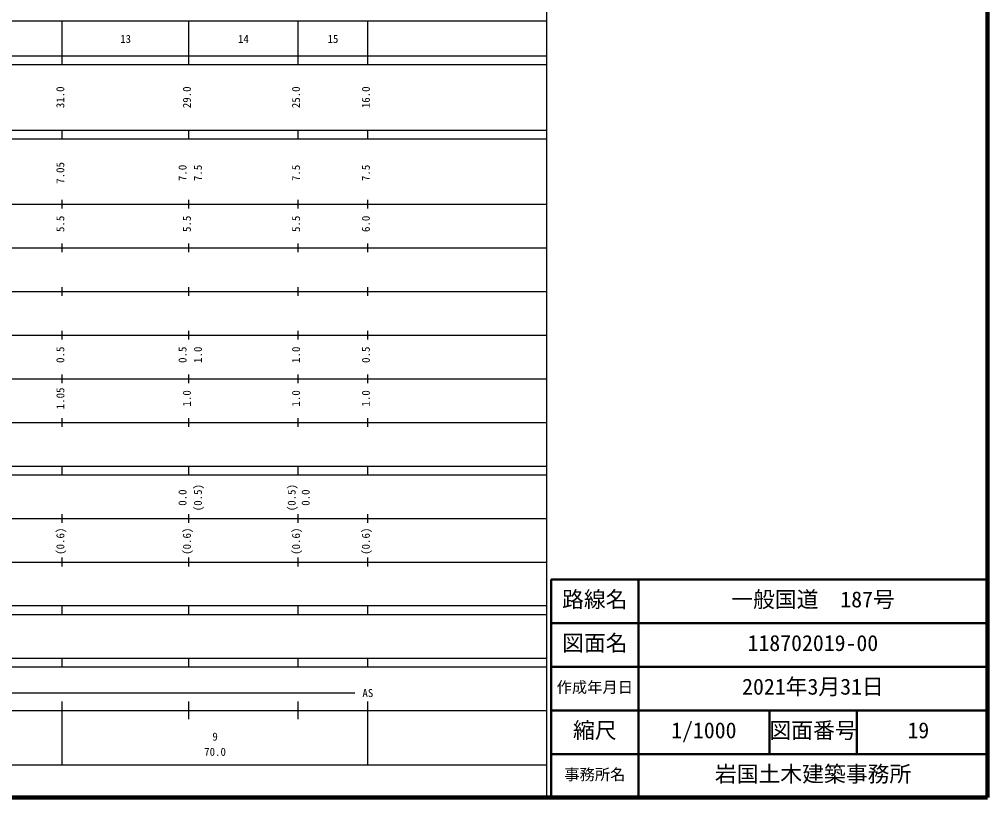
# Model space of a CAD drawing. Units: millimetres on the paper, enlarged 1000 times. Extents: x 40000 to 680000, y 20000 to 380000.
# Drawn here: x 458158 to 680000, y 20000 to 198357 of the extents above; entities that cross this region are included whole.
import ezdxf
from ezdxf.enums import TextEntityAlignment as Align

# ---------------------------------------------------------------- set-up
doc = ezdxf.new("R2010")
doc.units = ezdxf.units.MM
doc.header["$LTSCALE"] = 1000
for name, color, linetype, lineweight in [('M-TTL', 2, 'Continuous', 140), ('M-TTL-BAND', 7, 'Continuous', 25), ('M-TTL-FRAM', 2, 'Continuous', 50), ('M-TTL-LINE', 7, 'Continuous', 50), ('M-TTL-TXT', 7, 'Continuous', 13)]:
    doc.layers.add(name, color=color, linetype=linetype, lineweight=lineweight)
doc.styles.add('ＭＳ ゴシック', font='')
doc.styles.get('ＭＳ ゴシック').set_extended_font_data('MS Gothic')

msp = doc.modelspace()

# ---------------------------------------------------------------- linework, layer by layer
at = {"layer": 'M-TTL'}
for p, q in [((680000, 20000), (680000, 380000)), ((40000, 20000), (680000, 20000))]:
    msp.add_line(p, q, dxfattribs=at)
at = {"layer": 'M-TTL-BAND'}
for p, q in [((579000, 20000), (579000, 370000)), ((68000, 198000), (579000, 198000)), ((468000, 188000), (468000, 198000)), ((497000, 188000), (497000, 198000)), ((522000, 188000), (522000, 198000)), ((538000, 188000), (538000, 198000)), ((40000, 190000), (579000, 190000)), ((40000, 188000), (579000, 188000)), ((40000, 173000), (579000, 173000)), ((40000, 171000), (579000, 171000)), ((468000, 171000), (468000, 173000)), ((497000, 171000), (497000, 173000)), ((522000, 171000), (522000, 173000)), ((538000, 171000), (538000, 173000)), ((40000, 156000), (579000, 156000)), ((468000, 155000), (468000, 157000)), ((497000, 155000), (497000, 157000)), ((522000, 155000), (522000, 157000)), ((538000, 155000), (538000, 157000)), ((468000, 145000), (468000, 147000)), ((497000, 145000), (497000, 147000)), ((522000, 145000), (522000, 147000)), ((538000, 145000), (538000, 147000)), ((46000, 146000), (579000, 146000)), ((52000, 136000), (579000, 136000)), ((468000, 135000), (468000, 137000)), ((497000, 135000), (497000, 137000)), ((522000, 135000), (522000, 137000)), ((538000, 135000), (538000, 137000)), ((468000, 125000), (468000, 127000)), ((497000, 125000), (497000, 127000)), ((522000, 125000), (522000, 127000)), ((538000, 125000), (538000, 127000)), ((46000, 126000), (579000, 126000)), ((52000, 116000), (579000, 116000)), ((468000, 115000), (468000, 117000)), ((497000, 115000), (497000, 117000)), ((522000, 115000), (522000, 117000)), ((538000, 115000), (538000, 117000)), ((468000, 105000), (468000, 107000)), ((497000, 105000), (497000, 107000)), ((522000, 105000), (522000, 107000)), ((538000, 105000), (538000, 107000)), ((46000, 106000), (579000, 106000)), ((40000, 96000), (579000, 96000)), ((468000, 94000), (468000, 96000)), ((497000, 94000), (497000, 96000)), ((522000, 94000), (522000, 96000)), ((538000, 94000), (538000, 96000)), ((40000, 94000), (579000, 94000)), ((468000, 83000), (468000, 85000)), ((497000, 83000), (497000, 85000)), ((522000, 83000), (522000, 85000)), ((538000, 83000), (538000, 85000)), ((49000, 84000), (579000, 84000)), ((40000, 74000), (579000, 74000)), ((468000, 73000), (468000, 75000)), ((497000, 73000), (497000, 75000)), ((522000, 73000), (522000, 75000)), ((538000, 73000), (538000, 75000)), ((40000, 64000), (579000, 64000)), ((468000, 62000), (468000, 64000)), ((497000, 62000), (497000, 64000)), ((522000, 62000), (522000, 64000)), ((538000, 62000), (538000, 64000)), ((40000, 62000), (579000, 62000)), ((40000, 52000), (579000, 52000)), ((468000, 50000), (468000, 52000)), ((497000, 50000), (497000, 52000)), ((522000, 50000), (522000, 52000)), ((538000, 50000), (538000, 52000)), ((40000, 50000), (579000, 50000)), ((71000, 44000), (535000, 44000)), ((40000, 40000), (579000, 40000)), ((468000, 27500), (468000, 42000)), ((497000, 38000), (497000, 42000)), ((522000, 38000), (522000, 42000)), ((538000, 27500), (538000, 42000)), ((68000, 27500), (579000, 27500))]:
    msp.add_line(p, q, dxfattribs=at)
at = {"layer": 'M-TTL-FRAM'}
for p, q in [((680000, 70000), (580000, 70000)), ((580000, 70000), (580000, 20000))]:
    msp.add_line(p, q, dxfattribs=at)
at = {"layer": 'M-TTL-LINE'}
for p, q in [((600000, 70000), (600000, 20000)), ((680000, 60000), (580000, 60000)), ((680000, 50000), (580000, 50000)), ((680000, 40000), (580000, 40000)), ((630000, 40000), (630000, 30000)), ((650000, 40000), (650000, 30000)), ((680000, 30000), (580000, 30000))]:
    msp.add_line(p, q, dxfattribs=at)

# ---------------------------------------------------------------- texts
at = {"layer": 'M-TTL-BAND', "style": 'ＭＳ ゴシック'}
for s, p in [('13', (481250, 192405)), ('14', (508250, 192405)), ('15', (528750, 192405)), ('AS', (536750, 42500)), ('9', (502375, 32523)), ('70.0', (500500, 29033))]:
    msp.add_text(s, height=1833, dxfattribs=at).set_placement(p, align=Align.BOTTOM_LEFT)
for s, p in [('31.0', (469000, 178000)), ('29.0', (498000, 178000)), ('25.0', (523000, 178000)), ('16.0', (539000, 178000)), ('7.05', (469000, 160674)), ('7.0', (497000, 161299)), ('7.5', (500519, 161299)), ('7.5', (523000, 161299)), ('7.5', (539000, 161299)), ('5.5', (469000, 149625)), ('5.5', (498000, 149625)), ('5.5', (523000, 149625)), ('6.0', (539000, 149625)), ('0.5', (469000, 119625)), ('0.5', (497000, 119625)), ('1.0', (500519, 119625)), ('1.0', (523000, 119625)), ('0.5', (539000, 119625)), ('1.05', (469000, 109000)), ('1.0', (498000, 109625)), ('1.0', (523000, 109625)), ('1.0', (539000, 109625)), ('(0.5)', (500519, 85639)), ('(0.5)', (522000, 85639)), ('0.0', (497000, 86889)), ('0.0', (525202, 86889)), ('(0.6)', (469000, 75639)), ('(0.6)', (498000, 75639)), ('(0.6)', (523000, 75639)), ('(0.6)', (539000, 75639))]:
    msp.add_text(s, height=1833, rotation=90, dxfattribs=at).set_placement(p, align=Align.BOTTOM_LEFT)
at = {"layer": 'M-TTL-TXT', "style": 'ＭＳ ゴシック'}
for s, height, p in [('路線名', 3666, (582500, 62500)), ('路線名', 3666, (582500, 62500)), ('一般国道\u3000187号', 3666, (621250, 62500)), ('図面名', 3666, (582500, 52500)), ('図面名', 3666, (582500, 52500)), ('118702019-00', 3666, (625000, 52500)), ('作成年月日', 2566, (581250, 43250)), ('作成年月日', 2566, (581250, 43250)), ('2021年3月31日', 3666, (623750, 42500)), ('縮尺', 3666, (585000, 32500)), ('縮尺', 3666, (585000, 32500)), ('図面番号', 3666, (630000, 32500)), ('図面番号', 3666, (630000, 32500)), ('1/1000', 3666, (607500, 32500)), ('19', 3666, (661625, 32500)), ('事務所名', 2566, (583000, 23250)), ('事務所名', 2566, (583000, 23250)), ('岩国土木建築事務所', 3666, (617500, 22500))]:
    msp.add_text(s, height=height, dxfattribs=at).set_placement(p, align=Align.BOTTOM_LEFT)

doc.saveas('drawing.dxf')
